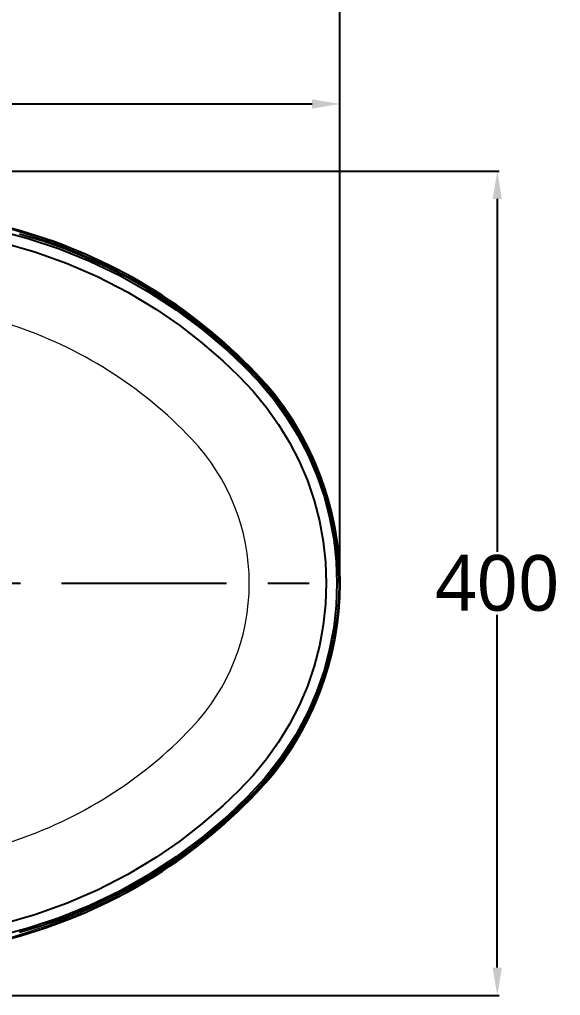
# Model space of a CAD drawing. Header units: millimetres. Extents: x 7257 to 9715, y -364 to 1930.
# Drawn here: x 7934.1 to 8196.5, y 1066.1 to 1539.7 of the extents above; entities that cross this region are included whole.
import ezdxf

# ---------------------------------------------------------------- set-up
doc = ezdxf.new("R2010")
doc.units = ezdxf.units.MM
doc.linetypes.add('CENTER', pattern=[7, 4, -1, 1, -1])
doc.layers.add('100', color=7, linetype='Continuous')
doc.layers.add('CENTER', color=2, linetype='CENTER')
doc.layers.add('3', color=3, linetype='Continuous', lineweight=15)
doc.styles.get("Standard").update_dxf_attribs({"font": 'NanumGothic.ttf'})
doc.dimstyles.new('AM_ISO$0', dxfattribs={"dimtxt": 3.5, "dimasz": 2.5, "dimexe": 1, "dimexo": 1, "dimgap": 0.8, "dimtad": 1, "dimdec": 0, "dimlfac": 10, "dimdsep": 46, "dimtxsty": 'Standard', "dimcen": 0, "dimclrd": 256, "dimclre": 256, "dimclrt": 2, "dimadec": 0, "dimazin": 2, "dimtp": 0.1, "dimtm": 0.1, "dimtfac": 0.71, "dimtdec": 0, "dimtmove": 0, "dimatfit": 3, "dimfxl": 0, "dimlwd": -1, "dimlwe": -1, "dimarcsym": 0})

# ---------------------------------------------------------------- blocks, each defined once
blk = doc.blocks.new('*D18')
at = {"color": 3}
for p, q in [((7619.53, 1337.02), (7619.53, 1499.65)), ((7633.03, 1498.75), (8076.03, 1498.75)), ((8089.53, 1266.89), (8089.53, 1499.65))]:
    blk.add_line(p, q, dxfattribs=at)
for points in [[(7633.03, 1501), (7633.03, 1496.5), (7619.53, 1498.75)], [(8076.03, 1501), (8076.03, 1496.5), (8089.53, 1498.75)]]:
    blk.add_solid(points, dxfattribs=at)
at = {"layer": 'Defpoints', "color": 0}
for p in [(8089.53, 1498.75), (7619.53, 1336.12), (8089.53, 1265.99)]:
    blk.add_point(p, dxfattribs=at)
at = {"color": 2, "insert": (7854.53, 1514.07), "char_height": 27, "attachment_point": 5}
blk.add_mtext('470', dxfattribs=at)
blk = doc.blocks.new('*D19')
at = {"color": 3}
for p, q in [((7399.53, 1447.02), (7399.53, 1580.19)), ((7413.03, 1579.29), (8076.03, 1579.29)), ((8089.53, 1333.14), (8089.53, 1580.19))]:
    blk.add_line(p, q, dxfattribs=at)
for points in [[(7413.03, 1581.54), (7413.03, 1577.04), (7399.53, 1579.29)], [(8076.03, 1581.54), (8076.03, 1577.04), (8089.53, 1579.29)]]:
    blk.add_solid(points, dxfattribs=at)
at = {"layer": 'Defpoints', "color": 0}
for p in [(8089.53, 1579.29), (7399.53, 1446.12), (8089.53, 1332.24)]:
    blk.add_point(p, dxfattribs=at)
at = {"color": 2, "insert": (7744.53, 1594.7), "char_height": 27, "attachment_point": 5}
blk.add_mtext('690', dxfattribs=at)
blk = doc.blocks.new('2E12E')
at = {"color": 2}
for p, q in [((7126.63, 1246.98), (7126.63, 1246.97)), ((7240.84, 1177.94), (7240.84, 1177.94)), ((7240.84, 974.04), (7240.84, 974.04)), ((7126.63, 905.01), (7126.63, 905.01))]:
    blk.add_line(p, q, dxfattribs=at)
for points in [[(7114.88, 1247.58), (7130.33, 1243.37), (7145.52, 1238.31), (7160.37, 1232.28), (7174.79, 1225.32), (7188.75, 1217.45), (7202.18, 1208.71), (7215.02, 1199.13), (7227.23, 1188.74), (7234.99, 1181.4), (7242.42, 1173.7), (7249.32, 1165.52), (7255.59, 1156.84), (7261.22, 1147.72), (7266.15, 1138.22), (7270.38, 1128.37), (7273.87, 1118.24), (7276.6, 1107.88), (7278.56, 1097.35), (7279.74, 1086.7), (7280.14, 1075.99)], [(7117.88, 1241.38), (7133.64, 1236.84), (7149.06, 1231.34), (7164.09, 1224.81), (7178.65, 1217.3), (7192.67, 1208.83), (7203.91, 1201.07), (7214.69, 1192.7), (7225, 1183.73), (7232.4, 1176.65), (7239.44, 1169.25), (7245.95, 1161.39), (7251.87, 1153.09), (7257.17, 1144.37), (7261.82, 1135.29), (7265.8, 1125.9), (7269.08, 1116.24), (7271.66, 1106.37), (7273.5, 1096.33), (7274.62, 1086.19), (7274.99, 1075.99)], [(7218.41, 1197.43), (7210.13, 1203.96), (7199.24, 1211.74), (7187.76, 1219.03), (7178.17, 1224.49), (7168.2, 1229.59), (7157.87, 1234.31), (7148.15, 1238.25), (7137.6, 1242.01), (7126.2, 1245.48)], [(7240.16, 1177.29), (7230.82, 1186.53), (7220.71, 1195.52), (7218.41, 1197.43)], [(7277.42, 1107.74), (7274.92, 1117.41), (7271.77, 1126.88), (7268.01, 1136.05), (7263.57, 1145.07), (7258.56, 1153.7), (7252.97, 1161.98), (7246.94, 1169.72), (7240.16, 1177.29)], [(7278.38, 1103.42), (7277.91, 1105.54), (7277.42, 1107.74)], [(7281.26, 1075.99), (7281.07, 1083.12), (7280.61, 1089.39), (7279.96, 1094.75), (7279.2, 1099.41), (7278.38, 1103.42)], [(7280.14, 1075.99), (7279.74, 1065.28), (7278.56, 1054.63), (7276.6, 1044.1), (7273.87, 1033.74), (7270.38, 1023.61), (7266.15, 1013.77), (7260.15, 1002.41), (7253.16, 991.62), (7245.25, 981.49), (7236.51, 972.09), (7227.23, 963.24), (7215.02, 952.85), (7202.18, 943.27), (7188.75, 934.53), (7174.79, 926.66), (7160.37, 919.7), (7145.52, 913.68), (7130.33, 908.62), (7114.88, 904.41)], [(7274.99, 1075.99), (7274.62, 1065.8), (7273.5, 1055.65), (7271.66, 1045.62), (7269.08, 1035.74), (7265.8, 1026.09), (7261.82, 1016.69), (7257.17, 1007.61), (7251.87, 998.9), (7245.95, 990.59), (7239.44, 982.74), (7232.4, 975.33), (7225, 968.25), (7214.69, 959.28), (7203.91, 950.91), (7192.67, 943.15), (7178.65, 934.69), (7164.09, 927.17), (7149.06, 920.64), (7133.64, 915.14), (7117.88, 910.6)], [(7281.26, 1075.99), (7281.07, 1068.87), (7280.61, 1062.6), (7279.96, 1057.23), (7279.2, 1052.57), (7278.38, 1048.57)], [(7277.42, 1044.25), (7277.91, 1046.45), (7278.38, 1048.57)], [(7277.42, 1044.25), (7274.92, 1034.56), (7271.76, 1025.08), (7268, 1015.91), (7263.55, 1006.87), (7258.54, 998.25), (7252.95, 989.97), (7246.93, 982.26), (7240.16, 974.69)], [(7240.16, 974.69), (7230.8, 965.43), (7220.66, 956.42), (7218.41, 954.54)], [(7218.41, 954.54), (7210.07, 947.98), (7199.17, 940.21), (7187.68, 932.91), (7178.1, 927.46), (7168.13, 922.36), (7157.8, 917.64), (7148.1, 913.72), (7137.57, 909.97), (7126.2, 906.5)]]:
    blk.add_lwpolyline(points, dxfattribs=at)
for centre, radius, start, end in [((7001.63, 808.56), 455.89, 74.0873, 85.4987), ((7001.63, 808.56), 455.88, 74.0873, 85.4987), ((7057.02, 1002.82), 253.89, 43.6123, 74.0873), ((7057.02, 1002.82), 253.88, 43.6123, 74.0873), ((7133.83, 1075.99), 147.8, 316.3877, 43.6123), ((7133.83, 1075.99), 147.8, 0, 43.6123), ((7133.83, 1075.99), 147.8, 316.3877, 0), ((7057.02, 1149.17), 253.89, 285.9127, 316.3877), ((7057.02, 1149.17), 253.88, 285.9127, 316.3877), ((7001.63, 1343.43), 455.89, 274.5013, 285.9127), ((7001.63, 1343.43), 455.88, 274.5013, 285.9127)]:
    blk.add_arc(centre, radius, start, end, dxfattribs=at)
blk = doc.blocks.new('*D25')
at = {"color": 3}
for p, q in [((7652.54, 1466.12), (8166.7, 1466.12)), ((8165.8, 1452.62), (8165.8, 1281.44)), ((8165.8, 1079.62), (8165.8, 1250.8)), ((7652.54, 1066.12), (8166.7, 1066.12))]:
    blk.add_line(p, q, dxfattribs=at)
for points in [[(8163.55, 1452.62), (8168.05, 1452.62), (8165.8, 1466.12)], [(8163.55, 1079.62), (8168.05, 1079.62), (8165.8, 1066.12)]]:
    blk.add_solid(points, dxfattribs=at)
at = {"layer": 'Defpoints', "color": 0}
for p in [(7651.64, 1466.12), (7651.64, 1066.12), (8165.8, 1066.12)]:
    blk.add_point(p, dxfattribs=at)
at = {"color": 2, "insert": (8165.8, 1266.12), "char_height": 27, "attachment_point": 5}
blk.add_mtext('400', dxfattribs=at)

msp = doc.modelspace()

# ---------------------------------------------------------------- linework, layer by layer
at = {"layer": '100', "color": 72, "linetype": 'Continuous'}
msp.add_open_spline([(8085.88, 1266.12), (8085.88, 1266.12), (8085.88, 1266.12), (8085.88, 1266.12)], degree=3, dxfattribs=at)
at = {"layer": '3', "color": 7}
for centre, radius, start, end in [((7738.74, 806.12), 660, 71.91874, 90), ((7864.44, 1191.12), 255, 43.4778, 71.9187), ((7864.71, 1191.21), 210.69, 43.4778, 72.0066), ((7943.53, 1266.12), 146, 316.5222, 43.4778), ((7943.71, 1266.12), 101.82, 0, 43.4778), ((7943.71, 1266.12), 101.82, 316.5222, 0), ((7864.71, 1341.03), 210.69, 288.0813, 316.5222), ((7864.44, 1341.12), 255, 288.0813, 316.5222), ((7738.74, 1726.12), 660, 270, 288.08126)]:
    msp.add_arc(centre, radius, start, end, dxfattribs=at)
at = {"layer": 'CENTER', "color": 1, "linetype": 'CENTER', "ltscale": 20}
msp.add_line((7394.53, 1266.12), (8094.53, 1266.12), dxfattribs=at)

# ---------------------------------------------------------------- block references
msp.add_blockref('2E12E', (807.91, 190.13))

# ---------------------------------------------------------------- dimensions: what is measured, and where the dimension line sits
for base, p1, p2, picture, middle in [((8089.53, 1579.29), (7399.53, 1446.12), (8089.53, 1332.24), '*D19', (7744.53, 1594.7)), ((8089.53, 1498.75), (7619.53, 1336.12), (8089.53, 1265.99), '*D18', (7854.53, 1514.07))]:
    dim = msp.add_linear_dim(base=base, p1=p1, p2=p2, dimstyle='AM_ISO$0', override={"dimscale": 0.9, "dimtxt": 30, "dimasz": 15, "dimtih": 1, "dimtoh": 1, "dimlfac": 1, "dimclrd": 3, "dimclre": 3})
    dim.commit()
    dim.dimension.update_dxf_attribs({"geometry": picture, "text_midpoint": middle})
dim = msp.add_linear_dim(base=(8165.8, 1066.12), p1=(7651.64, 1466.12), p2=(7651.64, 1066.12), angle=90, dimstyle='AM_ISO$0', override={"dimscale": 0.9, "dimtxt": 30, "dimasz": 15, "dimtih": 1, "dimtoh": 1, "dimlfac": 1, "dimclrd": 3, "dimclre": 3})
dim.commit()
dim.dimension.update_dxf_attribs({"geometry": '*D25', "text_midpoint": (8165.8, 1266.12), "dimtype": 160})

doc.saveas('drawing.dxf')
